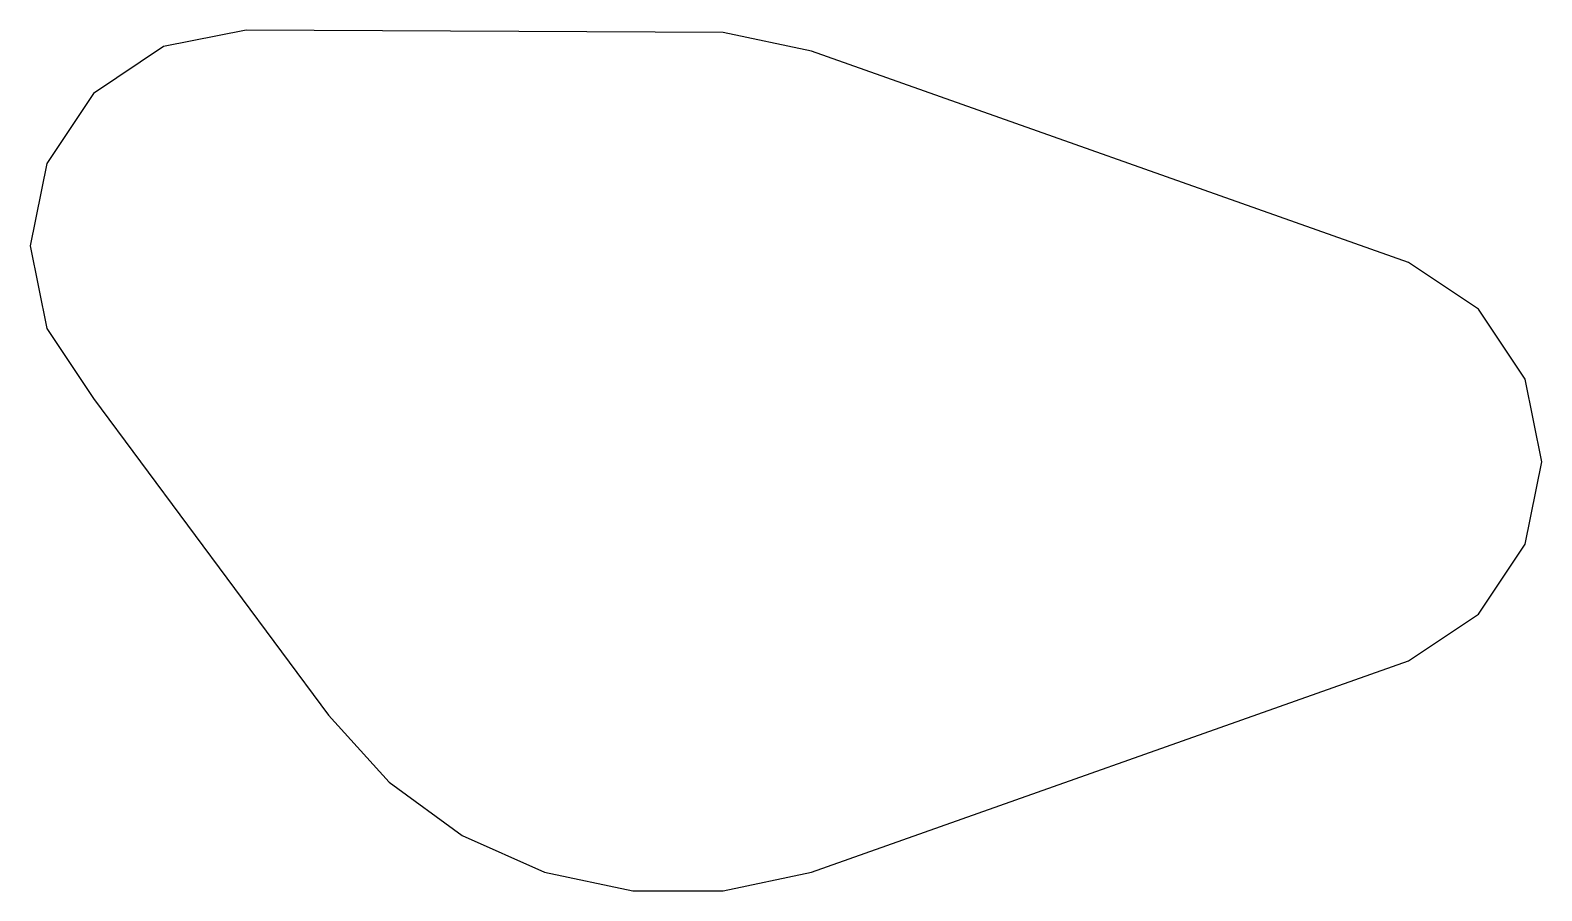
# Model space of a CAD drawing. Header units: metres. Extents: x -15 to 20, y -9.9 to 10.
import ezdxf

# ---------------------------------------------------------------- set-up
doc = ezdxf.new("R2010")
doc.units = ezdxf.units.M

msp = doc.modelspace()

# ---------------------------------------------------------------- linework, layer by layer
for p, q in [((-10, 10), (-11.9134, 9.6194)), ((1.04528, 9.94522), (-10, 10)), ((3.09017, 9.51057), (1.04528, 9.94522)), ((-11.9134, 9.6194), (-13.5355, 8.53553)), ((16.9134, 4.6194), (3.09017, 9.51057)), ((-13.5355, 8.53553), (-14.6194, 6.91342)), ((-14.6194, 6.91342), (-15, 5)), ((-15, 5), (-14.6194, 3.08658)), ((18.5355, 3.53553), (16.9134, 4.6194)), ((19.6194, 1.91342), (18.5355, 3.53553)), ((-14.6194, 3.08658), (-13.5355, 1.46447)), ((20, 0), (19.6194, 1.91342)), ((-13.5355, 1.46447), (-8.09017, -5.87785)), ((19.6194, -1.91342), (20, 0)), ((18.5355, -3.53553), (19.6194, -1.91342)), ((16.9134, -4.6194), (18.5355, -3.53553)), ((3.09017, -9.51057), (16.9134, -4.6194)), ((-8.09017, -5.87785), (-6.69131, -7.43145)), ((-6.69131, -7.43145), (-5, -8.66025)), ((-5, -8.66025), (-3.09017, -9.51057)), ((-3.09017, -9.51057), (-1.04528, -9.94522)), ((1.04528, -9.94522), (3.09017, -9.51057)), ((-1.04528, -9.94522), (1.04528, -9.94522))]:
    msp.add_line(p, q)

doc.saveas('drawing.dxf')
